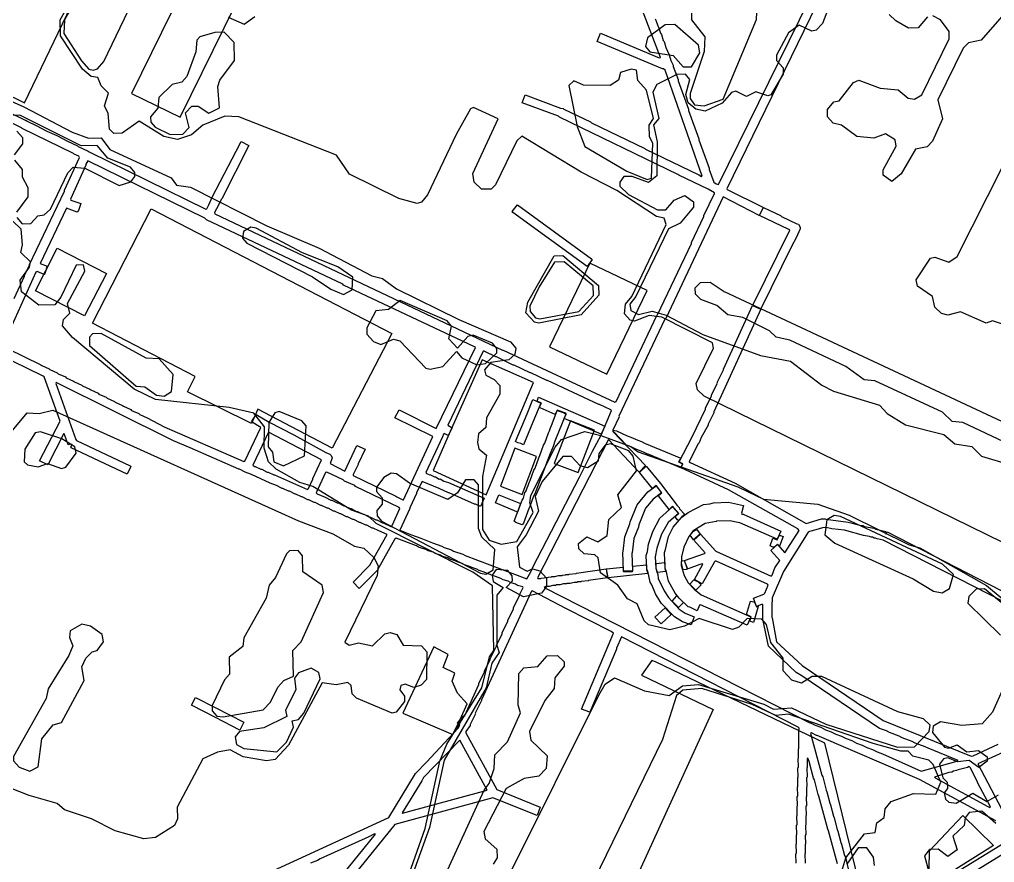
# Model space of a CAD drawing. Extents: x 1764 to 2708, y -3060 to -2272.
# Drawn here: x 2163.8 to 2393.3, y -2787.7 to -2589.4 of the extents above; entities that cross this region are included whole.
import ezdxf

# ---------------------------------------------------------------- set-up
doc = ezdxf.new("R2010")
doc.units = 0
for name, color, linetype in [('DOR_DOROZHKA', 40, 'CONTINUOUS'), ('DOR_LESTNICA', 6, 'CONTINUOUS'), ('PL_DETSKAYA', 1, 'CONTINUOUS'), ('PL_SPORT', 5, 'CONTINUOUS'), ('ZEL_LES_DREVESNYE', 94, 'CONTINUOUS'), ('ZEL_SPUTNIK_DOP', 40, 'CONTINUOUS'), ('ZEL_YANDEX_SHEMA', 92, 'CONTINUOUS')]:
    doc.layers.add(name, color=color, linetype=linetype)

msp = doc.modelspace()

# ---------------------------------------------------------------- linework, layer by layer
at = {"layer": 'DOR_DOROZHKA'}
for points in [[(2160.9973, -2611.0307), (2165.1423, -2613.0427), (2165.3423, -2613.0387), (2165.6493, -2613.3317), (2167.7713, -2614.2867), (2170.3013, -2615.6327), (2172.6253, -2616.6827), (2175.1553, -2618.0287), (2177.4793, -2619.0797), (2177.6833, -2619.2747), (2180.0073, -2620.3257), (2180.2123, -2620.5207), (2207.7184, -2634.0337), (2207.9164, -2633.9297), (2208.3964, -2633.0187), (2209.1574, -2631.2017), (2214.8274, -2620.3737), (2215.9774, -2618.0477), (2217.7994, -2619.0087), (2211.4664, -2631.5517), (2211.2714, -2631.7567), (2210.6994, -2633.0697), (2209.7354, -2634.7907), (2209.8424, -2635.0887), (2277.4694, -2667.1447), (2277.6694, -2667.1407), (2303.9474, -2679.3797), (2304.2454, -2679.2727), (2313.8144, -2659.0557), (2314.0094, -2658.8517), (2321.9514, -2642.0717), (2321.9474, -2641.8717), (2324.9154, -2635.7037), (2324.9114, -2635.5037), (2327.4014, -2630.3477), (2327.3964, -2630.1477), (2325.8774, -2629.2797), (2319.0034, -2626.0267), (2318.7994, -2625.8307), (2290.8924, -2612.3267), (2290.6884, -2612.1307), (2282.1164, -2609.0147), (2282.8754, -2607.0967), (2291.1474, -2610.2197), (2291.7494, -2610.3067), (2291.9544, -2610.5027), (2298.2214, -2613.4687), (2298.4254, -2613.6647), (2310.9624, -2619.6967), (2311.1664, -2619.8927), (2323.7034, -2625.9247), (2324.3124, -2626.3117), (2324.5104, -2626.2077), (2315.7674, -2601.2837), (2315.3604, -2600.9927), (2315.1604, -2600.9967), (2299.8134, -2594.5247), (2300.5724, -2592.6077), (2314.4044, -2598.4117), (2314.7024, -2598.3047), (2306.9634, -2578.1617)], [(2352.9844, -2582.6707), (2330.2774, -2629.1847), (2330.3814, -2629.3827), (2338.7754, -2633.5037), (2338.8774, -2633.6017), (2337.9184, -2635.5227), (2329.4184, -2631.1047), (2315.9294, -2659.7107), (2315.7334, -2659.9147), (2304.9194, -2682.6607), (2304.9234, -2682.8607), (2303.4904, -2685.9927), (2303.4964, -2686.2927), (2311.1744, -2694.3317), (2309.7064, -2695.8637), (2302.4374, -2688.2167), (2285.7304, -2720.6947), (2285.8344, -2720.8927), (2286.5344, -2720.8777), (2286.6324, -2720.7747), (2287.3324, -2720.7597), (2288.2284, -2720.5407), (2289.0284, -2720.5237), (2289.1264, -2720.4207), (2289.8264, -2720.4057), (2290.7224, -2720.1867), (2291.5224, -2720.1697), (2291.6204, -2720.0667), (2292.3204, -2720.0517), (2292.4174, -2719.9497), (2293.1174, -2719.9347), (2293.2154, -2719.8327), (2294.8134, -2719.6977), (2294.9114, -2719.5957), (2301.8944, -2718.6447), (2302.2404, -2720.7377), (2297.7504, -2721.3357), (2297.6524, -2721.4377), (2296.0544, -2721.5717), (2295.9574, -2721.6747), (2295.1564, -2721.6917), (2295.0594, -2721.7937), (2294.3594, -2721.8087), (2293.4634, -2722.0287), (2292.6634, -2722.0457), (2292.5654, -2722.1477), (2291.8654, -2722.1627), (2290.9694, -2722.3827), (2290.1694, -2722.3997), (2290.0714, -2722.5017), (2289.3714, -2722.5167), (2288.4764, -2722.7367), (2287.6764, -2722.7537), (2287.2804, -2722.9627), (2349.8014, -2754.8288), (2350.0014, -2754.8248), (2351.1144, -2755.4008), (2352.4244, -2755.8728), (2353.5384, -2756.4488), (2354.8484, -2756.9208), (2355.9614, -2757.4968), (2357.2724, -2757.9688), (2358.3854, -2758.5458), (2359.6964, -2759.0178), (2360.8094, -2759.5938), (2362.1204, -2760.0658), (2363.2334, -2760.6418), (2364.5444, -2761.1138), (2365.6574, -2761.6898), (2366.9684, -2762.1618), (2376.0594, -2766.1678), (2383.6195, -2764.1038), (2384.7105, -2763.6798), (2377.6455, -2760.8308), (2376.9365, -2760.4458), (2374.6164, -2759.5958), (2373.9084, -2759.2108), (2371.5884, -2758.3598), (2370.8804, -2757.9758), (2368.5604, -2757.1248), (2367.8514, -2756.7398), (2366.2384, -2756.1748), (2347.9614, -2743.7627), (2346.6434, -2742.9907), (2340.1074, -2736.8287), (2338.7684, -2730.4547), (2338.7954, -2727.0517), (2338.5934, -2726.9567), (2337.3044, -2727.4847), (2336.5604, -2725.4997), (2339.0414, -2724.5457), (2339.2374, -2724.3407), (2339.9964, -2722.4237), (2339.8914, -2722.2257), (2327.7684, -2716.7847), (2327.5684, -2716.7887), (2327.3724, -2716.9937), (2324.4824, -2722.1587), (2322.6584, -2721.0977), (2324.6824, -2717.5517), (2324.5804, -2717.4537), (2323.9824, -2717.5667), (2321.2044, -2718.6277), (2321.0004, -2718.4317), (2320.3614, -2716.6447), (2325.0284, -2715.0427), (2325.2244, -2714.8387), (2322.5594, -2711.8947), (2324.1294, -2710.4597), (2327.7184, -2714.4847), (2340.7504, -2720.3067), (2340.9464, -2720.1017), (2341.6094, -2718.3867), (2342.7734, -2716.6607), (2340.6214, -2714.3057), (2342.1914, -2712.8717), (2343.9344, -2714.8347), (2347.3224, -2709.5587), (2347.0134, -2709.1647), (2330.7074, -2700.0127), (2319.5904, -2694.8497), (2319.9704, -2693.9417), (2319.0594, -2693.4607), (2322.1344, -2687.5907), (2325.2944, -2681.0197), (2325.2904, -2680.8197), (2326.7274, -2677.8867), (2326.7234, -2677.6867), (2328.0644, -2674.9567), (2328.0604, -2674.7567), (2329.4974, -2671.8237), (2329.4934, -2671.6237), (2336.3744, -2656.6677), (2338.2934, -2657.5267), (2327.2094, -2681.6787), (2327.2134, -2681.8787), (2325.8724, -2684.6087), (2325.8764, -2684.8087), (2324.2394, -2687.7457), (2323.7644, -2688.9567), (2323.4714, -2689.2627), (2321.4594, -2693.4087), (2321.6644, -2693.6047), (2332.2754, -2698.4777), (2348.9874, -2707.9217), (2352.5664, -2706.8437), (2353.4664, -2706.8247), (2353.5684, -2706.9227), (2358.8864, -2707.6077), (2361.6034, -2708.3497), (2362.3054, -2708.4347), (2362.7104, -2708.6257), (2364.9204, -2709.0787), (2365.3254, -2709.2697), (2367.7384, -2709.8177), (2367.6444, -2710.1197), (2367.7514, -2710.4177), (2368.0404, -2709.9117), (2400.2135, -2726.4257)], [(2313.4054, -2589.2287), (2313.6124, -2589.5237), (2314.0424, -2590.9157), (2314.2494, -2591.2117), (2314.6794, -2592.6027), (2314.8854, -2592.8987), (2315.3164, -2594.2897), (2315.5224, -2594.5857), (2315.9524, -2595.9767), (2316.6894, -2597.6617), (2317.1204, -2599.0537), (2317.6434, -2600.1427), (2317.6504, -2600.4427), (2318.8174, -2603.5187), (2318.8234, -2603.8187), (2321.2684, -2610.4697), (2321.2754, -2610.7697), (2323.7204, -2617.4207), (2323.7264, -2617.7207), (2326.1714, -2624.3707), (2326.1774, -2624.6707), (2327.2424, -2627.6497), (2327.7514, -2628.0387), (2328.3554, -2628.2257), (2349.7254, -2584.6417)], [(2162.5484, -2655.0207), (2165.0354, -2649.7637), (2165.0314, -2649.5637), (2166.1814, -2647.2377), (2166.1774, -2647.0377), (2174.4083, -2629.7517), (2174.4043, -2629.5517), (2177.9403, -2621.8707), (2177.8333, -2621.5727), (2176.7223, -2621.0967), (2176.5183, -2620.9007), (2164.4863, -2615.0577), (2164.2813, -2614.8617), (2156.5943, -2611.0257)], [(2161.0004, -2666.7597), (2168.8874, -2670.5917), (2169.0914, -2670.7877), (2170.8094, -2671.5507), (2171.0134, -2671.7467), (2172.7314, -2672.5097), (2172.9354, -2672.7057), (2174.6524, -2673.4687), (2174.8574, -2673.6647), (2176.5744, -2674.4277), (2176.7784, -2674.6237), (2178.4964, -2675.3867), (2178.7004, -2675.5827), (2180.4174, -2676.3457), (2180.6224, -2676.5417), (2182.3394, -2677.3047), (2182.5434, -2677.5007), (2184.2614, -2678.2637), (2184.4654, -2678.4597), (2186.1834, -2679.2227), (2186.3874, -2679.4187), (2188.1044, -2680.1817), (2188.3094, -2680.3777), (2190.0264, -2681.1407), (2190.2304, -2681.3367), (2191.9484, -2682.0997), (2192.1524, -2682.2957), (2193.8694, -2683.0587), (2197.9174, -2685.1727), (2216.6044, -2693.3727), (2216.9024, -2693.2667), (2220.6334, -2685.3817), (2218.4034, -2684.0297), (2219.5664, -2682.3037), (2222.6084, -2684.1387), (2228.3754, -2687.1157), (2235.9684, -2691.2537), (2236.8774, -2691.6347), (2237.1834, -2691.9277), (2237.3964, -2692.5237), (2236.9254, -2693.8347), (2240.3664, -2695.6617), (2243.2364, -2689.5957), (2245.1564, -2690.4547), (2243.5294, -2693.8917), (2243.5344, -2694.0917), (2242.3834, -2696.4177), (2242.3874, -2696.6177), (2252.3984, -2701.5047), (2252.6034, -2701.6997), (2254.0184, -2702.3697), (2254.2184, -2702.3657), (2261.1014, -2687.5087), (2252.2014, -2683.0987), (2253.1604, -2681.1777), (2261.8604, -2685.5917), (2271.1544, -2666.5807), (2270.9494, -2666.3857), (2240.1194, -2651.8437), (2239.9154, -2651.6477), (2207.8724, -2636.5317), (2207.4634, -2636.1407), (2179.9573, -2622.6277), (2179.4743, -2623.4387), (2179.4793, -2623.6387), (2175.8493, -2631.6207), (2175.9563, -2631.9187), (2178.2733, -2632.6697), (2177.7083, -2634.2827), (2177.4163, -2634.6887), (2174.8943, -2633.7427), (2168.6734, -2646.7837), (2170.3884, -2647.4477), (2169.8254, -2649.1607), (2169.6294, -2649.3647), (2168.0144, -2648.6987), (2167.7164, -2648.8057), (2159.8854, -2666.0837)], [(2190.4974, -2804.7948), (2250.7294, -2777.0798), (2257.0094, -2766.7388), (2259.6534, -2764.0808), (2267.0854, -2756.1158), (2267.4704, -2755.4068), (2266.8574, -2754.8198), (2268.3234, -2753.1878), (2268.4254, -2753.2858), (2268.6214, -2753.0808), (2271.9654, -2745.8048), (2271.9614, -2745.6048), (2273.3034, -2742.8748), (2273.2984, -2742.6748), (2274.6404, -2739.9438), (2274.6364, -2739.7438), (2276.0734, -2736.8117), (2276.0694, -2736.6117), (2277.4104, -2733.8807), (2277.4064, -2733.6807), (2278.7484, -2730.9507), (2278.7444, -2730.7507), (2280.0854, -2728.0207), (2280.0814, -2727.8207), (2281.5184, -2724.8877), (2281.5144, -2724.6877), (2282.3774, -2722.9687), (2282.2754, -2722.8707), (2281.0674, -2722.4967), (2280.5604, -2722.2067), (2279.3514, -2721.8327), (2278.8454, -2721.5437), (2277.6364, -2721.1697), (2277.1304, -2720.8807), (2273.7014, -2719.6537), (2273.1954, -2719.3647), (2271.9864, -2718.9907), (2271.4804, -2718.7017), (2270.2714, -2718.3277), (2269.7644, -2718.0377), (2268.5564, -2717.6637), (2268.0494, -2717.3747), (2266.8404, -2717.0007), (2266.3344, -2716.7117), (2265.1254, -2716.3377), (2264.6194, -2716.0477), (2263.4104, -2715.6737), (2262.9034, -2715.3847), (2261.6954, -2715.0107), (2261.1884, -2714.7217), (2259.9804, -2714.3477), (2259.4734, -2714.0577), (2257.7604, -2713.4947), (2257.2534, -2713.2057), (2252.5124, -2711.4067), (2252.1194, -2711.7157), (2247.9744, -2719.0087), (2243.7624, -2723.2027), (2242.3304, -2721.7327), (2246.2464, -2717.7457), (2250.3934, -2710.5527), (2248.3734, -2709.6957), (2247.0584, -2709.0237), (2246.8584, -2709.0277), (2245.5434, -2708.3557), (2245.3434, -2708.3607), (2244.0274, -2707.6887), (2243.8274, -2707.6927), (2242.5124, -2707.0207), (2242.3124, -2707.0247), (2240.9974, -2706.3527), (2240.7974, -2706.3577), (2239.4824, -2705.6857), (2239.2824, -2705.6897), (2237.9674, -2705.0177), (2237.7674, -2705.0227), (2236.4514, -2704.3507), (2236.2514, -2704.3547), (2234.9364, -2703.6827), (2234.7364, -2703.6867), (2233.4214, -2703.0147), (2233.2214, -2703.0197), (2231.9064, -2702.3477), (2231.7064, -2702.3517), (2230.3914, -2701.6797), (2230.1914, -2701.6837), (2228.8754, -2701.0117), (2228.6754, -2701.0167), (2227.3604, -2700.3447), (2227.1604, -2700.3487), (2225.8454, -2699.6767), (2225.6454, -2699.6817), (2224.3304, -2699.0097), (2222.8174, -2698.4417), (2218.4714, -2696.4347), (2216.9584, -2695.8667), (2215.6434, -2695.1947), (2215.4434, -2695.1987), (2204.0284, -2690.1427), (2200.0914, -2688.5277), (2172.4804, -2674.8167), (2172.3854, -2675.0187), (2177.0724, -2688.2237), (2177.2764, -2688.4197), (2189.9114, -2694.3497), (2190.0154, -2694.5477), (2189.1544, -2696.3677), (2176.0134, -2690.1477), (2175.9094, -2689.9507), (2176.1964, -2689.3437), (2175.8944, -2689.2497), (2175.2984, -2689.4627), (2174.4444, -2686.9807), (2174.2404, -2686.7847), (2170.4974, -2694.1697), (2168.5754, -2693.2107), (2173.3774, -2683.9017), (2169.6504, -2673.4767), (2169.4454, -2673.2807), (2162.1654, -2669.7367)], [(2399.0505, -2728.1517), (2367.0814, -2711.8327), (2365.6754, -2711.5637), (2365.2704, -2711.3717), (2364.9704, -2711.3787), (2364.5664, -2711.1867), (2364.2664, -2711.1937), (2363.8614, -2711.0027), (2362.4554, -2710.7327), (2358.0274, -2709.5277), (2355.0184, -2709.1927), (2353.7114, -2708.9207), (2352.8114, -2708.9397), (2351.2224, -2709.4747), (2349.7284, -2709.8067), (2349.4334, -2710.0137), (2343.6294, -2719.2437), (2340.9614, -2725.4047), (2340.9824, -2726.4047), (2340.8844, -2726.5067), (2340.8604, -2730.0087), (2340.9624, -2730.1067), (2341.9854, -2735.7877), (2348.0094, -2741.3607), (2367.0974, -2754.2548), (2387.7915, -2762.7128), (2388.2895, -2762.6018), (2394.1335, -2759.8738)], [(2346.6114, -2787.8148), (2346.5644, -2785.6148), (2346.6624, -2785.5128), (2346.6164, -2783.4128), (2346.7144, -2783.3108), (2346.6694, -2781.2098), (2346.7674, -2781.1078), (2346.7194, -2778.9078), (2346.8174, -2778.8058), (2346.7714, -2776.7058), (2346.8694, -2776.6038), (2346.8224, -2774.4038), (2346.9204, -2774.3008), (2346.8744, -2772.2008), (2346.9724, -2772.0988), (2346.9254, -2769.8988), (2347.0224, -2769.7968), (2346.9774, -2767.6968), (2347.0754, -2767.5948), (2347.0274, -2765.3938), (2347.1254, -2765.2918), (2347.0804, -2763.1918), (2347.1784, -2763.0898), (2347.1324, -2760.9898), (2347.2304, -2760.8878), (2347.2354, -2756.4848), (2347.3334, -2756.3828), (2347.3264, -2756.0828), (2347.1224, -2755.8868), (2305.5404, -2734.5737), (2304.2984, -2737.3027), (2304.3034, -2737.5027), (2298.0204, -2752.3458), (2296.1034, -2751.5868), (2303.6214, -2733.7147), (2303.1124, -2733.3257), (2292.5924, -2728.0507), (2284.4974, -2723.8227), (2284.2974, -2723.8267), (2272.5434, -2749.3948), (2272.5474, -2749.5948), (2271.1104, -2752.5268), (2271.1144, -2752.7268), (2269.8684, -2755.2548), (2269.8724, -2755.4548), (2268.9034, -2756.8768), (2268.9094, -2757.1768), (2276.2014, -2770.5268), (2286.3974, -2774.7088), (2285.6384, -2776.6258), (2275.2424, -2772.4478), (2252.1664, -2778.7498), (2213.8674, -2826.0018)], [(2393.6225, -2777.8948), (2375.6024, -2768.1788), (2351.5664, -2757.7928), (2351.3654, -2757.7968), (2350.2524, -2757.2208), (2349.9554, -2757.3268), (2352.6694, -2767.1738), (2352.8774, -2767.5688), (2353.6444, -2770.6538), (2353.8534, -2771.0498), (2354.5114, -2773.7368), (2354.7204, -2774.1328), (2355.3784, -2776.8198), (2355.5874, -2777.2158), (2356.2454, -2779.9028), (2356.4544, -2780.2988), (2357.1124, -2782.9858), (2357.3214, -2783.3818), (2357.9794, -2786.0688), (2358.1884, -2786.4638), (2358.8474, -2789.1518)], [(2397.6525, -2760.6988), (2389.3305, -2764.4798), (2395.6945, -2776.5488)], [(2356.3204, -2788.0058), (2354.2524, -2780.2458), (2354.0434, -2779.8508), (2351.9754, -2772.0908), (2351.7664, -2771.6948), (2350.8904, -2768.2128), (2350.6824, -2767.8168), (2349.6974, -2763.9358), (2349.3804, -2763.1428), (2349.1824, -2763.2468), (2349.2274, -2765.3468), (2349.1304, -2765.4488), (2349.1774, -2767.6488), (2349.0794, -2767.7508), (2349.1254, -2769.8518), (2349.0274, -2769.9538), (2349.0744, -2772.1538), (2348.9764, -2772.2558), (2349.0224, -2774.3558), (2348.9244, -2774.4578), (2348.9724, -2776.6578), (2348.8744, -2776.7608), (2348.9194, -2778.8608), (2348.8214, -2778.9628), (2348.8694, -2781.1628), (2348.7714, -2781.2648), (2348.8164, -2783.3648), (2348.7184, -2783.4668), (2348.7644, -2785.5678), (2348.6664, -2785.6698), (2348.7144, -2787.8698)], [(2211.8474, -2825.1448), (2247.6144, -2781.0498), (2247.4114, -2780.9538), (2246.0264, -2781.6838), (2234.6324, -2786.8328), (2233.9404, -2787.2478), (2232.3534, -2787.8828)], [(2377.6624, -2794.0478), (2398.9915, -2780.9798)], [(2401.1175, -2782.1348), (2378.4074, -2796.1328)]]:
    msp.add_lwpolyline(points, dxfattribs=at)
for points in [[(2297.4564, -2647.5037), (2279.9724, -2634.7737), (2279.7674, -2634.5787), (2281.0334, -2632.9507), (2298.4174, -2645.6817), (2298.6214, -2645.8777)], [(2283.2344, -2720.9487), (2284.2004, -2719.3267), (2284.6764, -2718.2157), (2295.6254, -2697.0687), (2298.6934, -2690.8987), (2300.7144, -2687.1537), (2303.1904, -2681.3967), (2302.9864, -2681.2017), (2300.3584, -2679.9577), (2300.1584, -2679.9617), (2288.1304, -2674.3187), (2287.9304, -2674.3227), (2284.1894, -2672.5027), (2283.9884, -2672.5067), (2280.2474, -2670.6867), (2280.0474, -2670.6917), (2276.1044, -2668.7757), (2275.9044, -2668.7797), (2273.1734, -2667.4377), (2272.9734, -2667.4427), (2264.6454, -2684.8317), (2265.6584, -2685.4097), (2264.6964, -2687.2317), (2263.7864, -2686.7507), (2263.5904, -2686.9547), (2263.4034, -2687.5597), (2259.4824, -2695.9487), (2259.5864, -2696.1467), (2260.3954, -2696.5287), (2260.5954, -2696.5247), (2261.5064, -2697.0057), (2261.7064, -2697.0007), (2262.6174, -2697.4817), (2262.8174, -2697.4777), (2263.7284, -2697.9577), (2264.8364, -2698.3337), (2273.2194, -2701.9547), (2272.3624, -2703.9747), (2271.1494, -2703.4007), (2270.9494, -2703.4047), (2264.9884, -2700.7317), (2264.7884, -2700.7367), (2262.5644, -2699.6837), (2258.6274, -2698.0677), (2258.4324, -2698.2727), (2257.2834, -2700.6987), (2257.2884, -2700.8987), (2255.6594, -2704.2357), (2255.6634, -2704.4357), (2253.3714, -2709.4877), (2256.0974, -2710.6297), (2258.3154, -2711.3817), (2261.0414, -2712.5237), (2263.2584, -2713.2757), (2263.7654, -2713.5657), (2265.4784, -2714.1287), (2265.9844, -2714.4177), (2268.2024, -2715.1707), (2268.7084, -2715.4597)], [(2281.8474, -2689.1617), (2281.1434, -2688.9767), (2280.5364, -2688.6897), (2283.2964, -2682.1267), (2284.6254, -2678.7967), (2286.5444, -2679.6557), (2284.6394, -2684.0987), (2282.4544, -2689.4487)], [(2282.1604, -2708.2657), (2280.6474, -2707.6977), (2280.2404, -2707.4067), (2282.1344, -2702.4627), (2282.4244, -2701.9567), (2282.7984, -2700.7477), (2283.0874, -2700.2407), (2283.2724, -2699.5367), (2283.5614, -2699.0297), (2283.7464, -2698.3257), (2284.0354, -2697.8197), (2284.8834, -2695.3997), (2285.1734, -2694.8927), (2286.0214, -2692.4737), (2286.3104, -2691.9667), (2287.1584, -2689.5477), (2287.4474, -2689.0407), (2288.2964, -2686.6217), (2288.5854, -2686.1147), (2288.7704, -2685.4107), (2289.0594, -2684.9037), (2290.3834, -2681.3737), (2291.9964, -2681.9387), (2292.4034, -2682.2307), (2289.8394, -2688.5887), (2289.4654, -2689.7977), (2288.7014, -2691.5157), (2285.1044, -2700.9977), (2284.8154, -2701.5047), (2283.9674, -2703.9237), (2283.6784, -2704.4307), (2282.4514, -2707.8587)], [(2231.6544, -2699.9517), (2231.8504, -2699.7477), (2232.9024, -2697.5237), (2232.8984, -2697.3237), (2234.9054, -2692.9777), (2222.4574, -2686.4427), (2218.7244, -2694.2277), (2219.1304, -2694.5197), (2219.3304, -2694.5147), (2220.6454, -2695.1867), (2220.8454, -2695.1827), (2222.1604, -2695.8547), (2222.3604, -2695.8497), (2223.6764, -2696.5217), (2223.8764, -2696.5177)], [(2251.5474, -2708.4267), (2253.3614, -2704.3847), (2253.1574, -2704.1897), (2242.9444, -2699.2077), (2242.7394, -2699.0117), (2240.3154, -2697.9637), (2240.0094, -2697.6697), (2236.1684, -2695.8517), (2235.8704, -2695.9587), (2233.6714, -2700.7087), (2233.8784, -2701.0037), (2235.7954, -2701.7627), (2237.1104, -2702.4347), (2237.3104, -2702.4307), (2238.6264, -2703.1027), (2238.8264, -2703.0987), (2240.1414, -2703.7707), (2240.3414, -2703.7657), (2241.6564, -2704.4377), (2241.8564, -2704.4337), (2243.1714, -2705.1057), (2243.3714, -2705.1017), (2244.6864, -2705.7727), (2244.8864, -2705.7687), (2246.2024, -2706.4407), (2246.4024, -2706.4367), (2247.7174, -2707.1087), (2247.9174, -2707.1037), (2249.2324, -2707.7757), (2249.4324, -2707.7717), (2251.2524, -2708.6327)], [(2306.0074, -2719.1557), (2305.8104, -2714.6577), (2305.9084, -2714.5557), (2306.3324, -2711.0447), (2307.4684, -2708.0187), (2307.5574, -2707.5167), (2309.1734, -2703.5797), (2311.7084, -2700.5227), (2313.6784, -2699.0797), (2314.9154, -2700.7537), (2312.9454, -2702.1977), (2311.1904, -2704.3367), (2309.5744, -2708.2737), (2309.4854, -2708.7757), (2308.4434, -2711.4997), (2308.0154, -2714.8107), (2307.9174, -2714.9127), (2308.1074, -2719.1107)], [(2335.0964, -2731.8347), (2324.0884, -2727.0697), (2323.8904, -2727.1737), (2323.3184, -2728.4867), (2321.5984, -2727.6237), (2321.1964, -2727.5327), (2319.0514, -2725.4777), (2318.1254, -2724.2967), (2316.5644, -2721.5287), (2316.0104, -2719.0397), (2315.7994, -2718.5437), (2315.6174, -2714.7457), (2315.9024, -2714.0397), (2316.5374, -2711.0247), (2317.6904, -2708.7987), (2319.7404, -2706.4527), (2321.2174, -2705.3207), (2324.7784, -2703.4427), (2326.2764, -2703.3097), (2327.1714, -2703.0907), (2330.6704, -2702.9147), (2334.1894, -2703.7397), (2333.7284, -2705.5497), (2333.8324, -2705.7477), (2334.1324, -2705.7417), (2343.0244, -2709.7517), (2342.1654, -2711.6707), (2333.3764, -2707.7587), (2332.0714, -2707.5867), (2331.0654, -2707.3087), (2327.8644, -2707.3777), (2327.7674, -2707.4797), (2325.1754, -2707.9357), (2322.4124, -2709.6967), (2321.3404, -2711.0207), (2320.1944, -2713.5467), (2319.6414, -2715.7597), (2319.5874, -2717.8617), (2320.2364, -2720.1487), (2321.1754, -2721.9297), (2322.6084, -2723.3997), (2324.2384, -2724.7647), (2335.9554, -2729.9147)], [(2321.8894, -2731.8197), (2319.8724, -2731.0627), (2317.9464, -2729.9037), (2314.8744, -2726.6687), (2313.5274, -2724.4967), (2312.6814, -2722.4137), (2312.2664, -2721.7217), (2311.7104, -2719.1327), (2311.5014, -2718.7367), (2311.3304, -2715.4387), (2311.6104, -2714.5327), (2311.8744, -2712.8257), (2312.9094, -2709.8017), (2314.5424, -2706.6647), (2317.4864, -2703.9997), (2318.9214, -2705.5697), (2316.4664, -2707.7237), (2314.9244, -2710.4587), (2313.7954, -2713.7847), (2313.4394, -2715.7937), (2313.5974, -2718.4917), (2314.0294, -2719.9827), (2314.1494, -2720.8807), (2315.5124, -2723.7527), (2316.5464, -2725.3317), (2319.1074, -2728.0777), (2320.5294, -2729.0477), (2322.6484, -2729.9017)], [(2215.6674, -2756.5268), (2210.0004, -2753.5468), (2204.3354, -2750.6678), (2205.2964, -2748.8468), (2209.8504, -2751.2498), (2216.6284, -2754.7048)], [(2254.0104, -2776.1088), (2273.9034, -2770.6758), (2267.4464, -2758.9098), (2258.9314, -2767.6978), (2258.5484, -2768.5068), (2253.9084, -2776.0108)], [(2392.3505, -2774.6208), (2389.3255, -2768.8828), (2389.3205, -2768.6828), (2387.5475, -2765.3188), (2387.3425, -2765.1238), (2386.9475, -2765.3318), (2384.7575, -2765.8798), (2384.3625, -2766.0888), (2383.6645, -2766.2038), (2383.2685, -2766.4118), (2382.5705, -2766.5278), (2379.1925, -2767.6008), (2379.2965, -2767.7988), (2391.7485, -2774.5338), (2392.1525, -2774.7248)]]:
    msp.add_lwpolyline(points, close=True, dxfattribs=at)
at = {"layer": 'DOR_LESTNICA'}
for points in [[(2336.5744, -2656.6637), (2336.4694, -2656.4657), (2345.0964, -2638.9697), (2344.8924, -2638.7747), (2338.0184, -2635.5207), (2338.8794, -2633.7017), (2339.0794, -2633.6967), (2342.9204, -2635.5147), (2343.1254, -2635.7107), (2346.7644, -2637.4327), (2347.1664, -2637.5247), (2347.5814, -2638.2157), (2347.5904, -2638.6157), (2346.6354, -2640.7377), (2345.5764, -2642.6617), (2338.2914, -2657.4267)], [(2300.7094, -2686.9537), (2292.0244, -2683.2387), (2292.5034, -2682.2287), (2292.3994, -2682.0307), (2290.3814, -2681.2737), (2289.9034, -2682.2847), (2286.3684, -2680.7597), (2286.2614, -2680.4617), (2286.6444, -2679.6537), (2285.6334, -2679.1747), (2286.0144, -2678.2667), (2301.5684, -2685.0337)], [(2319.5924, -2694.9497), (2311.8164, -2691.6157), (2311.6164, -2691.6207), (2310.7054, -2691.1397), (2308.6874, -2690.3827), (2307.7774, -2689.9027), (2306.6684, -2689.5267), (2303.5964, -2686.2907), (2303.5904, -2685.9907), (2304.2944, -2686.1757), (2306.8204, -2687.3217), (2307.7274, -2687.6027), (2309.3444, -2688.3677), (2310.2514, -2688.6487), (2310.9594, -2689.0337), (2319.4404, -2692.5517), (2318.9594, -2693.4627), (2319.8704, -2693.9437), (2319.4874, -2694.7517)], [(2318.9574, -2707.2697), (2318.6534, -2707.0767), (2318.1384, -2706.3877), (2319.0214, -2705.5677), (2317.4844, -2703.8997), (2316.6994, -2704.6177), (2314.2304, -2701.4687), (2314.3254, -2701.2667), (2315.0154, -2700.7517), (2313.6764, -2698.9797), (2312.8894, -2699.5967), (2312.6894, -2699.6017), (2309.8114, -2696.0617), (2309.8064, -2695.8617), (2311.2764, -2694.4297), (2314.6674, -2698.5577), (2318.5804, -2703.6767), (2319.0904, -2704.1657), (2319.1974, -2704.4637), (2320.4274, -2705.8377), (2319.7384, -2706.3527)], [(2281.0914, -2705.0867), (2280.8934, -2705.1907), (2275.8454, -2703.0987), (2276.6044, -2701.1817), (2281.7524, -2703.2717)], [(2322.4574, -2711.7967), (2321.6334, -2710.7137), (2322.4144, -2709.7967), (2323.2054, -2709.3797), (2324.0294, -2710.4627)], [(2340.4974, -2713.2077), (2341.1584, -2711.3927), (2342.1674, -2711.7707), (2342.6454, -2710.7607), (2342.9454, -2710.7537), (2343.5524, -2711.0407), (2342.6994, -2713.2607), (2342.1884, -2712.7717), (2341.4034, -2713.4887), (2341.1034, -2713.4947)], [(2320.0084, -2718.8537), (2319.6874, -2717.8597), (2319.6674, -2716.9597), (2319.7634, -2716.7577), (2320.2614, -2716.6467), (2320.8954, -2718.2337), (2320.9064, -2718.7337)], [(2302.3404, -2720.7357), (2301.9944, -2718.6427), (2305.8884, -2718.2577), (2305.9074, -2719.1577), (2306.0104, -2719.2557), (2308.1104, -2719.2107), (2308.2074, -2719.1087), (2308.1844, -2718.0087), (2311.3774, -2717.6387), (2311.4014, -2718.7397), (2311.7234, -2719.7327)], [(2313.9194, -2719.4857), (2313.6974, -2718.4897), (2313.6734, -2717.3897), (2315.6694, -2717.1467), (2315.6994, -2718.5467), (2315.9144, -2719.2417)], [(2323.0124, -2723.5907), (2321.5824, -2722.2207), (2322.5604, -2721.1997), (2323.5714, -2721.6777), (2324.2864, -2722.3627)], [(2318.8984, -2727.6817), (2317.4664, -2726.2117), (2318.5404, -2724.9887), (2320.0754, -2726.5557)], [(2314.8804, -2731.5707), (2313.3454, -2730.0027), (2315.7984, -2727.7487), (2317.2334, -2729.3187)], [(2336.5834, -2731.2017), (2335.6774, -2730.9217), (2336.0554, -2729.9127), (2334.9424, -2729.3367), (2335.8754, -2726.2147), (2336.6804, -2726.3977), (2336.8844, -2726.5927), (2337.3064, -2727.5847), (2337.7044, -2727.4757)]]:
    msp.add_lwpolyline(points, close=True, dxfattribs=at)
at = {"layer": 'PL_DETSKAYA'}
for points in [[(2172.6984, -2643.2157), (2184.2804, -2649.1447), (2179.1534, -2659.1227), (2167.5704, -2653.1937), (2170.0374, -2648.3937)], [(2288.5914, -2666.3627), (2302.0754, -2672.8027), (2311.5234, -2653.1247), (2298.0334, -2646.6857)], [(2265.8544, -2757.5788), (2267.5784, -2754.0158), (2269.2074, -2750.3298), (2266.8824, -2747.8588), (2265.6534, -2745.0538), (2266.3194, -2743.1388), (2263.5104, -2741.7928), (2264.7494, -2738.7528), (2261.3294, -2736.9398), (2254.0264, -2752.5638)], [(2385.8675, -2776.6358), (2393.0495, -2783.6908), (2377.8734, -2793.2398), (2377.9825, -2784.9788)]]:
    msp.add_lwpolyline(points, close=True, dxfattribs=at)
at = {"layer": 'PL_SPORT'}
for points in [[(2216.0143, -2554.2507), (2190.1733, -2606.7897), (2201.6293, -2612.3957), (2227.4703, -2559.8677)], [(2237.4364, -2690.2577), (2219.9594, -2681.0367), (2218.9774, -2683.1747), (2218.3994, -2684.4217), (2203.4094, -2676.9467), (2205.1834, -2673.3387), (2181.0364, -2660.8027), (2194.8574, -2633.9087), (2251.4274, -2663.2297)], [(2272.7194, -2669.4767), (2265.1594, -2686.3137), (2261.1654, -2695.5127), (2273.6354, -2701.1957), (2284.7674, -2674.7927)], [(2295.3374, -2695.9527), (2299.1544, -2685.9527), (2293.4924, -2683.8067), (2289.6814, -2693.8067)], [(2277.0214, -2699.1457), (2282.1234, -2701.1027), (2285.5444, -2692.1827), (2280.4424, -2690.2367)]]:
    msp.add_lwpolyline(points, close=True, dxfattribs=at)
at = {"layer": 'ZEL_LES_DREVESNYE'}
for points in [[(2149.1613, -2601.2647), (2165.0503, -2609.0057), (2207.7183, -2520.2417), (2285.7934, -2557.2227), (2273.2393, -2546.3067), (2240.1483, -2526.6617), (2218.1113, -2501.8887), (2203.2333, -2489.1817)], [(2310.2144, -2743.5958), (2327.1124, -2751.6708), (2280.5474, -2853.4868), (2304.1974, -2863.2508), (2364.5484, -2805.3268), (2353.3304, -2759.6178), (2313.5504, -2740.5107), (2312.6874, -2740.1987)]]:
    msp.add_lwpolyline(points, close=True, dxfattribs=at)
at = {"layer": 'ZEL_SPUTNIK_DOP'}
for points in [[(2175.8843, -2586.8967), (2174.4383, -2589.4297), (2174.2583, -2592.6847), (2178.3993, -2599.0987), (2180.1923, -2601.0617), (2181.1973, -2601.2897), (2182.1923, -2601.0177), (2183.6543, -2599.2357), (2205.9173, -2552.9807)], [(2355.4044, -2583.5187), (2352.8004, -2590.3277), (2351.3334, -2591.8607), (2350.3384, -2592.1327), (2347.3054, -2590.6967), (2344.8434, -2592.5007), (2341.9564, -2597.8167), (2341.9834, -2599.0667), (2343.5214, -2600.7837), (2343.5544, -2602.2837), (2340.6564, -2607.0987), (2339.9114, -2607.3657), (2337.1404, -2606.4247), (2334.9114, -2607.4737), (2332.3844, -2606.2777), (2331.3894, -2606.5487), (2329.1934, -2609.0977), (2325.2314, -2610.9347), (2322.9704, -2610.4827), (2321.1874, -2609.0207), (2320.6444, -2607.0317), (2321.5694, -2603.5097), (2320.5414, -2602.2807), (2318.5414, -2602.3247), (2313.8404, -2604.6767), (2312.8774, -2606.4487), (2314.2634, -2612.6717), (2313.0454, -2614.1987), (2313.8814, -2618.1827), (2313.8044, -2626.1887), (2311.8374, -2627.7327), (2308.0544, -2626.3137), (2306.0544, -2626.3567), (2305.0814, -2627.6277), (2305.1024, -2628.6277), (2307.1464, -2630.5847), (2313.9774, -2634.1897), (2315.9774, -2634.1467), (2317.9294, -2631.8527), (2320.4074, -2630.7987), (2322.4404, -2632.2557), (2322.4674, -2633.5057), (2319.2984, -2637.3257), (2316.5754, -2638.6357), (2308.9144, -2654.5597), (2307.4524, -2656.3417), (2307.7354, -2657.8367), (2309.5064, -2658.7987), (2312.7404, -2657.9787), (2316.0124, -2658.9087), (2324.6154, -2663.4747), (2338.2294, -2668.4337), (2345.2624, -2669.7827), (2352.6374, -2675.3757), (2355.4194, -2676.8167), (2366.2464, -2680.0847), (2368.0394, -2682.0467), (2372.3484, -2684.7057), (2381.4034, -2687.0107), (2383.9524, -2689.2067), (2387.9685, -2689.8707), (2390.2675, -2692.0717), (2397.0665, -2694.1767)], [(2212.9453, -2588.8477), (2216.7333, -2590.5167), (2219.1963, -2588.7127)], [(2395.0364, -2588.6646), (2390.1554, -2594.2736), (2387.1664, -2594.8386), (2385.9424, -2596.1156), (2379.9514, -2608.2507), (2381.0494, -2612.7297), (2378.6624, -2618.0337), (2377.4394, -2619.3107), (2374.7004, -2619.8707), (2371.3244, -2625.6967), (2369.1114, -2627.4957), (2367.0794, -2626.0387), (2367.0524, -2624.7887), (2370.1834, -2619.2177), (2369.9014, -2617.7227), (2367.6184, -2616.2717), (2364.8904, -2617.3307), (2360.8794, -2616.9177), (2357.3194, -2614.2427), (2355.3084, -2613.7867), (2354.0264, -2612.3127), (2353.9884, -2610.5627), (2355.4504, -2608.7807), (2356.6954, -2608.5037), (2360.1034, -2604.1777), (2361.3424, -2603.6507), (2366.3864, -2605.5427), (2370.6474, -2605.9507), (2372.9404, -2607.9027), (2374.4464, -2608.1197), (2376.1744, -2607.0817), (2382.6444, -2593.9356), (2382.6064, -2592.1856), (2380.5464, -2589.4786), (2378.7754, -2588.5166)], [(2377.5304, -2588.7936), (2375.3344, -2591.3417), (2373.0844, -2591.3907), (2370.0464, -2589.7057), (2368.5134, -2588.2377)], [(2396.3585, -2661.4247), (2392.8314, -2660.2497), (2391.3424, -2660.7827), (2385.2824, -2658.1617), (2382.2984, -2658.9767), (2380.7874, -2658.5097), (2379.2554, -2657.0417), (2378.7014, -2654.5527), (2375.1464, -2652.1277), (2374.8644, -2650.6327), (2378.2564, -2645.5577), (2379.2514, -2645.2857), (2382.5284, -2646.4657), (2384.5014, -2645.1717), (2405.8504, -2602.9386)], [(2163.1863, -2635.9467), (2164.4693, -2637.4197), (2166.4693, -2637.3767), (2168.1813, -2635.5887), (2169.6763, -2635.3067), (2171.1493, -2634.0237), (2175.2163, -2625.4317), (2176.4393, -2624.1547), (2179.1943, -2624.3447), (2187.2873, -2628.4227), (2190.0203, -2627.6127), (2190.9943, -2626.3417), (2190.9723, -2625.3407), (2189.9453, -2624.1127), (2184.6463, -2621.9757), (2182.0813, -2619.0297), (2178.3313, -2619.1107), (2163.9183, -2611.9187), (2161.9183, -2611.9617)], [(2163.2493, -2615.6847), (2164.5313, -2617.1577), (2164.5643, -2618.6577), (2162.6183, -2621.2017)], [(2162.6453, -2622.4517), (2164.4433, -2624.6637), (2164.4813, -2626.4137), (2165.7853, -2628.8867), (2165.8343, -2631.1367), (2163.1593, -2634.6967)], [(2401.0075, -2691.3397), (2385.8444, -2684.1637), (2383.3384, -2683.9677), (2381.0404, -2681.7657), (2365.1214, -2674.3557), (2362.6164, -2674.1597), (2358.2954, -2671.0017), (2345.1544, -2664.7817), (2341.8884, -2664.1027), (2340.3554, -2662.6347), (2334.0354, -2659.5197), (2330.5184, -2658.8447), (2327.9694, -2656.6487), (2324.1874, -2655.2297), (2322.9104, -2654.0067), (2322.8774, -2652.5067), (2324.1004, -2651.2297), (2326.3514, -2651.1807), (2329.6494, -2653.3607), (2398.6325, -2685.6377)], [(2279.5694, -2789.7638), (2300.1844, -2748.2968), (2301.6304, -2745.7648), (2303.8484, -2744.2158), (2310.9194, -2747.3148), (2316.6964, -2748.4408), (2319.8974, -2746.1198), (2323.6424, -2745.7888), (2339.0014, -2750.4598), (2341.2784, -2751.6608), (2345.5234, -2751.3198), (2353.6104, -2755.1468), (2370.4854, -2760.5348), (2374.4854, -2760.4488), (2377.9105, -2756.8728), (2378.1275, -2755.3678), (2376.5955, -2753.8998), (2370.5574, -2752.2788), (2352.6174, -2743.9127), (2350.3674, -2743.9607), (2347.8994, -2745.5148), (2345.6334, -2744.8138), (2343.5844, -2742.6067), (2343.5194, -2739.6067), (2340.6884, -2735.9157), (2339.5964, -2731.6867), (2338.5694, -2730.4587), (2335.0634, -2730.2837), (2333.1064, -2732.3277), (2331.6174, -2732.8597), (2323.8074, -2730.2777), (2320.3454, -2732.1027), (2316.8614, -2732.9287), (2311.8344, -2731.7867), (2310.8124, -2730.8077), (2309.2254, -2726.8407), (2306.9484, -2725.6387), (2304.6284, -2722.4377), (2300.5634, -2719.5237), (2299.9874, -2716.0347), (2299.2214, -2715.3007), (2296.7164, -2715.1047), (2295.4384, -2713.8817), (2295.4114, -2712.6317), (2297.3794, -2711.0877), (2299.9064, -2712.2837), (2302.1244, -2710.7357), (2302.5434, -2706.9747), (2305.4844, -2704.1597), (2304.6694, -2701.1757), (2309.0504, -2695.5777), (2308.2254, -2692.0937), (2307.1984, -2690.8657), (2302.9094, -2689.2067), (2301.6654, -2689.4837), (2300.2084, -2691.5167), (2299.9964, -2693.2717), (2297.5284, -2694.8267), (2295.7674, -2694.3637), (2293.7184, -2692.1567), (2291.7184, -2692.2007), (2286.8424, -2698.0587), (2285.1684, -2701.5967), (2285.9934, -2705.0807), (2283.1124, -2710.6457), (2280.9214, -2713.4447), (2281.5244, -2718.1837), (2283.2964, -2719.1467), (2284.5354, -2718.6197), (2286.2964, -2719.0817), (2287.8344, -2720.7987), (2287.8774, -2722.7997), (2286.6594, -2724.3267), (2282.4254, -2725.1687), (2278.3774, -2723.0047), (2279.8444, -2721.4717), (2279.8174, -2720.2217), (2278.7904, -2718.9937), (2276.0354, -2718.8027), (2275.0624, -2720.0747), (2275.3444, -2721.5697), (2277.6274, -2723.0207), (2276.1644, -2724.8037), (2276.1684, -2736.5597), (2276.7064, -2738.2988), (2275.0104, -2740.8368), (2273.6344, -2746.6198), (2263.7454, -2763.5918), (2260.3364, -2779.4238), (2253.2564, -2799.0868)], [(2397.8175, -2728.9287), (2390.9425, -2723.3237), (2388.9425, -2723.3667), (2387.2305, -2725.1547), (2387.0125, -2726.6607), (2394.6805, -2734.2487)], [(2256.4354, -2807.2728), (2273.1534, -2770.6428), (2274.3704, -2769.1148), (2275.5454, -2765.5878), (2275.7244, -2762.3328), (2278.6604, -2759.2678), (2281.7644, -2752.4468), (2281.2264, -2750.7078), (2281.3144, -2743.2018), (2282.5374, -2741.9248), (2285.7824, -2741.6048), (2287.9784, -2739.0558), (2290.4784, -2739.0017), (2292.0114, -2740.4698), (2292.0324, -2741.4698), (2289.8424, -2744.2678), (2289.6464, -2746.7738), (2287.4554, -2749.5728), (2283.8614, -2756.9038), (2284.1554, -2758.8988), (2287.9864, -2762.5678), (2287.8014, -2765.5738), (2286.0884, -2767.3608), (2282.5994, -2767.9368), (2278.3974, -2770.2788), (2273.1134, -2780.3978), (2273.4014, -2782.1428), (2276.2054, -2784.5838), (2276.2484, -2786.5838), (2275.2814, -2788.1058)], [(2395.4455, -2746.4887), (2392.8195, -2752.2988), (2390.3785, -2755.1028), (2385.6335, -2755.4558), (2380.6115, -2754.5638), (2378.8835, -2755.6008), (2378.6655, -2757.1068), (2381.4915, -2760.5478), (2382.4975, -2760.7758), (2384.4805, -2759.9828), (2386.7685, -2761.6838), (2389.5135, -2761.3748), (2391.5465, -2762.8318), (2391.5675, -2763.8318), (2389.6005, -2765.3748), (2387.3125, -2763.6738), (2384.5675, -2763.9828), (2382.2955, -2763.0318), (2381.3005, -2763.3028), (2380.3275, -2764.5748), (2381.1485, -2767.8088), (2382.1695, -2768.7868), (2382.2025, -2770.2868), (2381.4735, -2771.3038), (2381.7565, -2772.7978), (2382.5225, -2773.5318), (2384.2785, -2773.7438), (2388.2295, -2771.4078), (2391.5235, -2773.3378), (2394.2405, -2771.7778)], [(2393.6365, -2778.5448), (2390.3215, -2775.6148), (2387.3265, -2775.9298), (2386.3535, -2777.2008), (2386.1415, -2778.9568), (2383.4455, -2781.5158), (2384.5155, -2784.7448), (2382.2985, -2786.2938), (2380.0105, -2784.5918), (2378.0095, -2784.6348), (2376.7924, -2786.1618), (2377.8734, -2789.8908)], [(2365.0844, -2788.4158), (2364.7914, -2786.4218), (2363.2424, -2784.2038), (2361.2424, -2784.2468), (2358.5734, -2788.0568)]]:
    msp.add_lwpolyline(points, dxfattribs=at)
for points in [[(2212.0213, -2592.3697), (2209.7713, -2592.4177), (2206.2923, -2593.4937), (2205.5583, -2594.2597), (2205.3683, -2597.0157), (2203.2423, -2602.8147), (2202.0193, -2604.0917), (2199.7793, -2604.6397), (2196.5943, -2607.7107), (2196.3983, -2610.2157), (2194.6913, -2612.2537), (2194.7183, -2613.5037), (2195.7453, -2614.7327), (2199.2833, -2616.4067), (2202.2833, -2616.3417), (2203.7513, -2614.8097), (2202.9253, -2611.3257), (2204.3933, -2609.7937), (2205.8933, -2609.7607), (2208.4313, -2611.4567), (2210.9043, -2610.1527), (2210.5463, -2605.1577), (2211.0143, -2603.6467), (2214.4173, -2599.0707), (2214.3253, -2594.8207)], [(2311.6024, -2593.7197), (2311.1454, -2595.7307), (2312.1724, -2596.9587), (2317.6944, -2597.8397), (2320.0044, -2600.5417), (2322.0044, -2600.4987), (2323.9344, -2597.2047), (2323.6464, -2595.4607), (2318.0374, -2590.5787), (2315.7874, -2590.6277)], [(2216.5374, -2639.2967), (2216.3194, -2640.8017), (2217.3464, -2642.0307), (2232.7754, -2649.9517), (2237.0904, -2652.8597), (2240.1174, -2654.0447), (2242.0964, -2653.0017), (2242.2814, -2649.9957), (2238.7274, -2647.5717), (2230.4014, -2644.2497), (2219.5214, -2638.4817), (2218.2654, -2638.2587)], [(2298.8544, -2652.0257), (2291.9804, -2646.4207), (2289.7304, -2646.4697), (2286.1044, -2652.3007), (2283.9514, -2656.8497), (2283.9784, -2658.0997), (2285.2604, -2659.5727), (2286.2664, -2659.8017), (2295.4844, -2658.1017), (2298.9034, -2654.2757)], [(2245.5414, -2661.9317), (2245.5734, -2663.4317), (2247.1114, -2665.1497), (2248.8774, -2665.8617), (2251.8504, -2664.5467), (2253.3614, -2665.0147), (2259.5024, -2671.3857), (2260.5074, -2671.6137), (2263.4974, -2671.0487), (2266.6714, -2667.4787), (2267.9544, -2668.9517), (2271.4924, -2670.6257), (2273.4874, -2670.3327), (2276.1834, -2667.7727), (2276.1614, -2666.7727), (2275.1344, -2665.5447), (2270.5914, -2663.6417), (2269.3464, -2663.9187), (2266.9054, -2666.7227), (2264.8564, -2664.5157), (2265.5424, -2661.4997), (2264.5154, -2660.2707), (2253.4064, -2655.5087), (2250.6994, -2657.5677), (2247.7044, -2657.8827)], [(2180.3034, -2664.0917), (2180.3464, -2666.0917), (2191.3084, -2675.6097), (2193.3134, -2675.8167), (2196.1074, -2677.7577), (2197.8624, -2677.9697), (2199.5914, -2676.9317), (2200.0044, -2672.9207), (2196.6734, -2669.2407), (2193.6674, -2669.0557), (2183.0374, -2663.2827), (2181.0374, -2663.3257)], [(2224.9554, -2681.6367), (2223.9614, -2681.9087), (2222.5094, -2684.1907), (2222.3834, -2689.9467), (2223.4114, -2691.1747), (2223.7094, -2693.4197), (2225.9814, -2694.3707), (2230.9334, -2692.0127), (2231.2814, -2685.0017), (2230.2544, -2683.7737)], [(2167.5334, -2686.6297), (2165.1144, -2690.4337), (2164.9294, -2693.4388), (2165.6954, -2694.1728), (2168.2064, -2694.6187), (2170.4404, -2693.8207), (2173.7174, -2694.9997), (2174.7124, -2694.7287), (2177.1424, -2691.4247), (2176.8594, -2689.9297), (2173.8164, -2687.9947), (2168.7784, -2686.3527)], [(2249.5524, -2697.1137), (2247.8514, -2699.4017), (2247.8734, -2700.4017), (2249.1554, -2701.8747), (2249.1874, -2703.3747), (2247.9704, -2704.9017), (2247.9974, -2706.1517), (2249.0244, -2707.3807), (2272.3014, -2719.6337), (2273.5564, -2719.8567), (2275.2854, -2718.8187), (2275.6824, -2714.0577), (2272.6174, -2711.1227), (2271.8244, -2709.1387), (2271.8524, -2698.8827), (2270.8254, -2697.6547), (2268.8254, -2697.6977), (2266.8904, -2700.7407), (2264.6724, -2702.2897), (2255.5854, -2698.4837), (2252.5364, -2696.2987), (2251.2814, -2696.0757)], [(2353.8234, -2707.1167), (2353.3984, -2710.6277), (2355.6924, -2712.5797), (2374.1324, -2720.9357), (2378.9475, -2723.8327), (2380.9585, -2724.2897), (2382.6865, -2723.2517), (2383.6165, -2719.9807), (2381.0625, -2717.5337), (2357.0574, -2706.2967), (2355.5514, -2706.0787)], [(2229.4134, -2714.3077), (2227.4134, -2714.3507), (2226.6794, -2715.1167), (2224.0484, -2720.6767), (2222.5864, -2722.4587), (2221.9004, -2725.4757), (2216.6004, -2734.8448), (2216.3934, -2736.8508), (2213.1974, -2739.4208), (2213.2844, -2743.4208), (2212.0604, -2744.6978), (2209.1904, -2750.7628), (2209.2174, -2752.0138), (2210.2444, -2753.2418), (2211.7494, -2753.4598), (2221.2184, -2751.7538), (2222.9304, -2749.9658), (2224.6044, -2746.4278), (2226.0724, -2744.8958), (2228.3014, -2743.8468), (2228.1714, -2737.8468), (2230.1284, -2735.8028), (2235.3804, -2724.1837), (2235.0924, -2722.4387), (2230.5214, -2719.2857), (2230.4404, -2715.5357)], [(2180.5224, -2732.1228), (2178.5124, -2731.6658), (2175.7944, -2733.2248), (2175.5764, -2734.7308), (2176.3694, -2736.7148), (2175.4184, -2738.9868), (2170.5854, -2746.8448), (2170.1344, -2749.1058), (2162.4254, -2762.7798), (2162.4474, -2763.7798), (2163.7294, -2765.2528), (2166.2514, -2766.1988), (2168.2294, -2765.1558), (2169.0894, -2758.6338), (2171.7694, -2755.3238), (2173.7584, -2754.7808), (2179.0484, -2744.9108), (2178.4784, -2741.6718), (2179.4344, -2739.6498), (2180.9024, -2738.1178), (2182.1474, -2737.8408), (2183.6044, -2735.8078), (2183.3164, -2734.0628)], [(2234.2854, -2742.9668), (2232.5134, -2742.0048), (2229.5344, -2743.0698), (2228.5614, -2744.3418), (2228.8714, -2747.0868), (2226.4734, -2751.8908), (2226.7564, -2753.3848), (2221.3094, -2756.0038), (2215.5754, -2756.8788), (2214.6024, -2758.1498), (2214.8904, -2759.8948), (2216.6624, -2760.8568), (2224.4344, -2761.6898), (2226.6354, -2759.3908), (2228.3104, -2755.8528), (2228.0274, -2754.3588), (2229.5224, -2754.0758), (2230.7404, -2752.5488), (2234.5674, -2744.4618)]]:
    msp.add_lwpolyline(points, close=True, dxfattribs=at)
at = {"layer": 'ZEL_YANDEX_SHEMA'}
for points in [[(2407.0905, -2718.2227), (2324.9284, -2677.9757), (2323.3964, -2676.5077), (2323.1144, -2675.0137), (2327.1854, -2666.6707), (2326.9084, -2665.4267), (2315.0234, -2659.4297), (2312.0124, -2658.9947), (2308.5394, -2660.3207), (2307.5334, -2660.0917), (2306.2514, -2658.6187), (2306.4524, -2656.3637), (2307.9144, -2654.5807), (2316.0534, -2637.6467), (2315.5204, -2636.1567), (2313.7604, -2635.6947), (2304.3744, -2629.6447), (2296.0264, -2625.3227), (2282.0864, -2616.8687), (2280.8584, -2617.8957), (2275.8294, -2628.2597), (2274.8514, -2629.2817), (2272.6014, -2629.3307), (2270.8134, -2627.6177), (2270.5194, -2625.6237), (2276.4944, -2612.7377), (2270.6854, -2610.1117), (2269.9404, -2610.3777), (2266.5694, -2616.4537), (2259.8724, -2630.6057), (2258.4094, -2632.3887), (2257.4154, -2632.6597), (2253.1374, -2631.5017), (2241.5074, -2625.7497), (2238.4104, -2621.3147), (2215.4534, -2612.3057), (2212.1983, -2612.1257), (2206.9913, -2614.2397), (2204.2893, -2616.5487), (2201.0603, -2617.6197), (2197.7943, -2616.9397), (2191.9633, -2613.3137), (2188.0223, -2616.1497), (2186.0223, -2616.1937), (2185.0003, -2615.2147), (2184.6693, -2611.4697), (2183.8813, -2609.7357), (2184.8163, -2606.7147), (2183.0293, -2605.0017), (2182.2353, -2603.0177), (2180.7303, -2602.8007), (2178.6923, -2601.0937), (2173.5193, -2593.2017), (2173.4383, -2589.4507), (2175.1233, -2586.4127)], [(2321.9404, -2585.9927), (2322.0164, -2589.4927), (2325.1034, -2593.4277), (2324.9284, -2596.9337), (2321.6394, -2606.7597), (2321.6664, -2608.0097), (2322.6984, -2609.4887), (2324.9544, -2609.6897), (2329.4224, -2608.0927), (2337.2724, -2589.4127), (2337.4524, -2586.1577)], [(2153.0053, -2604.6507), (2164.8753, -2609.8967), (2176.2603, -2615.9037), (2180.0433, -2617.3227), (2183.0433, -2617.2577), (2185.1033, -2619.9647), (2199.5054, -2626.6577), (2200.7934, -2628.3807), (2204.0544, -2628.8107), (2222.0104, -2637.9277), (2234.3794, -2643.1627), (2246.7764, -2649.6487), (2249.2924, -2650.3447), (2252.5964, -2652.7747), (2267.2594, -2659.9617), (2279.3794, -2665.2027), (2280.6614, -2666.6757), (2280.4444, -2668.1817), (2278.9714, -2669.4637), (2274.7314, -2670.0557), (2273.2694, -2671.8377), (2273.5464, -2673.0827), (2275.5684, -2674.0397), (2276.8504, -2675.5127), (2276.8934, -2677.5127), (2273.7624, -2683.0837), (2273.5614, -2685.3387), (2271.8434, -2686.8767), (2271.6364, -2688.8827), (2271.9194, -2690.3767), (2273.7014, -2691.8397), (2272.8094, -2696.8607), (2272.8294, -2709.3677), (2274.3834, -2711.8347), (2277.1554, -2712.7757), (2280.8944, -2712.1947), (2284.7494, -2705.3577), (2283.9504, -2703.1237), (2284.1624, -2701.3687), (2289.9204, -2689.9877), (2291.3824, -2688.2057), (2296.8444, -2686.3367), (2300.6164, -2687.2557), (2307.6764, -2689.8547), (2309.4534, -2691.0667), (2332.8934, -2699.3147), (2338.9594, -2702.1857), (2351.7424, -2703.4097), (2359.0514, -2706.0037), (2373.2094, -2712.9517), (2375.7254, -2713.6477), (2391.4265, -2722.5627), (2398.8115, -2728.6567)], [(2252.7404, -2798.3478), (2259.3414, -2779.6958), (2262.7514, -2763.8638), (2264.4144, -2759.8258), (2272.6344, -2746.6408), (2274.4774, -2739.3478), (2275.4454, -2737.8258), (2275.1164, -2722.5747), (2270.5454, -2719.4217), (2247.7854, -2707.9077), (2245.9974, -2706.1947), (2241.9644, -2704.7817), (2232.8394, -2699.2257), (2229.8184, -2698.2907), (2224.2474, -2695.1587), (2222.4594, -2693.4467), (2221.3894, -2690.2177), (2221.5314, -2685.2127), (2218.9604, -2682.0167), (2213.1784, -2680.6407), (2195.8784, -2678.7627), (2190.8244, -2676.3707), (2176.3034, -2664.1777), (2173.9934, -2661.4767), (2174.2114, -2659.9707), (2175.6794, -2658.4387), (2175.1304, -2656.1997), (2179.2184, -2648.6067), (2178.9364, -2647.1127), (2177.1864, -2647.1507), (2173.5984, -2654.7317), (2172.1354, -2656.5137), (2168.3854, -2656.5957), (2164.3154, -2653.4317), (2164.0054, -2650.6867), (2166.1904, -2647.6377), (2166.4134, -2646.3827), (2164.1153, -2644.1807), (2164.5773, -2642.4197), (2164.2463, -2638.6757), (2162.2033, -2636.7187)], [(2153.7324, -2696.1828), (2165.6804, -2681.9167), (2168.4364, -2682.1077), (2171.6704, -2681.2867), (2229.5124, -2707.3017), (2237.5834, -2710.3787), (2242.6484, -2713.2707), (2244.9094, -2713.7227), (2247.2074, -2715.9237), (2248.2514, -2717.9027), (2248.0494, -2720.1577), (2240.3844, -2735.8318), (2241.4004, -2736.5598), (2243.6394, -2736.0118), (2246.9064, -2736.6918), (2249.8464, -2733.8768), (2251.0914, -2733.5998), (2252.6024, -2734.0668), (2254.1564, -2736.5348), (2258.4124, -2736.6928), (2259.6944, -2738.1658), (2259.5854, -2744.6718), (2258.3624, -2745.9488), (2256.6224, -2746.4868), (2254.6064, -2745.7798), (2253.6114, -2746.0518), (2253.3834, -2747.0568), (2254.4154, -2748.5358), (2254.4424, -2749.7858), (2252.4964, -2752.3288), (2251.5024, -2752.6008), (2243.1704, -2749.0288), (2242.1494, -2748.0498), (2241.8554, -2746.0558), (2241.0894, -2745.3218), (2238.3504, -2745.8808), (2235.0894, -2745.4508), (2227.1524, -2760.1298), (2223.9724, -2763.4508), (2221.9774, -2763.7438), (2216.4554, -2762.8628), (2213.4174, -2761.1778), (2210.4284, -2761.7418), (2206.9604, -2763.3178), (2200.9534, -2774.7038), (2201.0124, -2777.4538), (2200.2944, -2778.9698), (2195.8544, -2781.8178), (2193.1094, -2782.1268), (2186.3154, -2780.2728), (2180.7504, -2777.3908), (2174.4514, -2775.2758), (2172.6694, -2773.8138), (2166.1254, -2771.9538), (2129.2944, -2757.4918)], [(2354.3274, -2799.9048), (2358.2914, -2786.5618), (2362.6724, -2780.9648), (2365.1674, -2780.6608), (2365.6184, -2778.3998), (2367.3414, -2777.1118), (2367.5484, -2775.1058), (2369.0104, -2773.3238), (2374.2234, -2771.4598), (2379.4795, -2771.5968), (2380.6695, -2768.8198), (2378.8275, -2764.6068), (2377.8065, -2763.6288), (2374.0344, -2762.7098), (2373.0074, -2761.4808), (2371.2574, -2761.5188), (2364.7134, -2759.6598), (2344.8054, -2752.8358), (2341.8114, -2753.1508), (2336.2514, -2750.5188), (2324.4144, -2746.7728), (2319.9194, -2747.1198), (2318.4464, -2748.4028), (2315.1674, -2758.7288), (2272.5344, -2846.1948)]]:
    msp.add_lwpolyline(points, dxfattribs=at)
for points in [[(2293.0834, -2604.8757), (2295.0444, -2614.5877), (2296.8974, -2619.3007), (2306.7774, -2625.0897), (2311.5704, -2626.9877), (2312.5654, -2626.7157), (2312.8874, -2618.4547), (2312.1044, -2616.9707), (2312.0454, -2614.2207), (2313.0134, -2612.6987), (2311.3674, -2605.9807), (2309.3184, -2603.7737), (2309.0144, -2601.2797), (2307.7584, -2601.0567), (2305.2744, -2601.8607), (2304.8124, -2603.6217), (2302.8394, -2604.9147), (2296.5834, -2604.7997), (2294.3124, -2603.8487)], [(2300.1044, -2651.9987), (2300.1534, -2654.2487), (2296.0004, -2658.8407), (2286.0374, -2660.8067), (2285.0324, -2660.5787), (2282.9834, -2658.3717), (2283.4294, -2655.8607), (2289.6974, -2644.9697), (2291.6974, -2644.9257)]]:
    msp.add_lwpolyline(points, close=True, dxfattribs=at)

doc.saveas('drawing.dxf')
